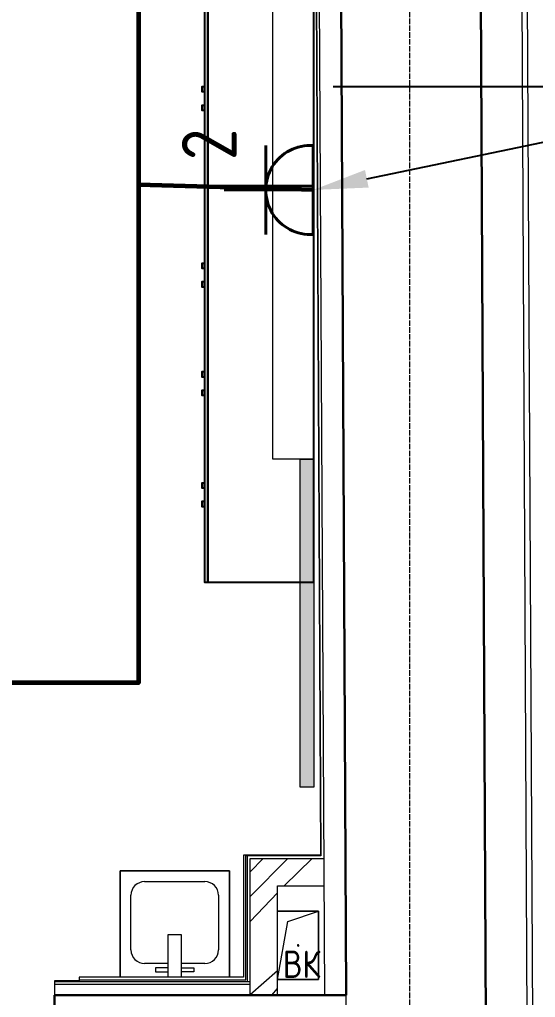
# Model space of a CAD drawing. Header units: millimetres. Extents: x -32 to 417638015, y -35 to 175284279.
# Drawn here: x 416887399 to 416889285, y 175268514 to 175272092 of the extents above; entities that cross this region are included whole.
import ezdxf
from ezdxf import colors
from ezdxf.entities.mleader import LeaderData, LeaderLine
from ezdxf.math import Vec2, Vec3

# ---------------------------------------------------------------- set-up
doc = ezdxf.new("R2010")
doc.units = ezdxf.units.MM
doc.linetypes.add('ADSK_Линия сетки', pattern=[25, 20, -2.5, 0, -2.5])
for name, color, linetype, lineweight in [('_ЭМ_гофра', 5, 'Continuous', 60), ('_ЭМ_ТХобщее_слой', 7, 'Continuous', 30), ('Аннотация', 7, 'Continuous', 18), ('Обобщенные модели', 7, 'Continuous', 18), ('Оси', 253, 'Continuous', 9), ('Сантехника', 7, 'Continuous', 18), ('Стены несущие', 7, 'Continuous', 30), ('Стены отделка', 7, 'Continuous', 30), ('Стены штриховка', 7, 'Continuous', 9), ('ШТРИХОВКА', 252, 'Continuous', 15), ('ЭМ', 5, 'Continuous', 40), ('ЭОМ_Кабель Быт. розеток', 5, 'Continuous', 30)]:
    doc.layers.add(name, color=color, linetype=linetype, lineweight=lineweight)
doc.layers.add('_ЭМ_Надписи', color=7, linetype='Continuous')
doc.layers.add('ЭОМ_Лотки рабочие', color=5, linetype='Continuous')
doc.styles.add('GOST Common_5', font='GOST_Common.ttf', dxfattribs={"width": 0.9, "height": 200})
doc.styles.add('ЭОМ', font='isocpeur.ttf', dxfattribs={"width": 0.85, "height": 250})

# ---------------------------------------------------------------- blocks, each defined once
blk = doc.blocks.new('Тх 2 этаж')
at = {"lineweight": 0, "true_color": 0x939598}
h = blk.add_hatch(color=252, dxfattribs=at)
h.dxf.hatch_style = 1
h.paths.add_polyline_path([(9024.40917027439, 35597.90841810848), (8974.40917027439, 35597.90841810848), (8974.40917027439, 36797.90841810848), (9024.40917027439, 36797.90841810848)])
at = {"color": 252, "linetype": 'Continuous', "true_color": 0x939598}
for p, q in [((8636.436664663022, 39247.90841810848), (8636.436664663022, 37797.90841810848)), ((8636.436664663022, 37797.90841810848), (8636.436664663022, 36347.90841810848))]:
    blk.add_line(p, q, dxfattribs=at)
for points in [[(9024.40917027439, 39247.90841810848), (8624.40917027439, 39247.90841810848), (8624.40917027439, 37797.90841810848), (9024.40917027439, 37797.90841810848)], [(8624.40917027439, 38142.65378508088), (8624.40917027439, 38160.03145487071), (8614.187736748485, 38160.03145487071), (8614.187736748485, 38142.65378508088)], [(8624.40917027439, 38074.97523086634), (8624.40917027439, 38092.35290065617), (8614.187736748485, 38092.35290065617), (8614.187736748485, 38074.97523086634)], [(9024.40917027439, 37797.90841810848), (8624.40917027439, 37797.90841810848), (8624.40917027439, 36347.90841810848), (9024.40917027439, 36347.90841810848)], [(8624.40917027439, 37496.56600791332), (8624.40917027439, 37513.94367770315), (8614.187736748485, 37513.94367770315), (8614.187736748485, 37496.56600791332)], [(8624.40917027439, 37428.88745369879), (8624.40917027439, 37446.26512348861), (8614.187736748485, 37446.26512348861), (8614.187736748485, 37428.88745369879)], [(8624.40917027439, 37099.67655904195), (8624.40917027439, 37117.05422883178), (8614.187736748485, 37117.05422883178), (8614.187736748485, 37099.67655904195)], [(8624.40917027439, 37031.99800482742), (8624.40917027439, 37049.37567461724), (8614.187736748485, 37049.37567461724), (8614.187736748485, 37031.99800482742)], [(8624.40917027439, 36692.65378508088), (8624.40917027439, 36710.03145487071), (8614.187736748485, 36710.03145487071), (8614.187736748485, 36692.65378508088)], [(8624.40917027439, 36624.97523086634), (8624.40917027439, 36642.35290065617), (8614.187736748485, 36642.35290065617), (8614.187736748485, 36624.97523086634)]]:
    blk.add_lwpolyline(points, close=True, dxfattribs=at)
at = {"color": 252, "linetype": 'Continuous', "lineweight": 5, "true_color": 0x939598}
blk.add_lwpolyline([(8874.409170274448, 36797.90841810848), (8874.409170274448, 38797.90841810848), (9024.40917027439, 38797.90841810848), (9024.40917027439, 36797.90841810848)], close=True, dxfattribs=at)
at = {"color": 252, "lineweight": 0, "true_color": 0x939598}
blk.add_lwpolyline([(9024.40917027439, 35597.90841810848), (8974.40917027439, 35597.90841810848), (8974.40917027439, 36797.90841810848), (9024.40917027439, 36797.90841810848), (9024.40917027439, 35597.90841810848)], dxfattribs=at)
blk = doc.blocks.new('План 2 этажа')
h = blk.add_hatch()
h.set_pattern_fill('ANSI34', color=8, scale=20)
h.set_pattern_definition([(45, (686.3573730537319, 338.699590410115), (-269.4076836320746, 269.4076836320746), []), (45, (776.1599730537273, 338.699590410115), (-269.4076836320746, 269.4076836320746), []), (45, (865.9625730537227, 338.699590410115), (-269.4076836320746, 269.4076836320746), []), (45, (955.7653730537277, 338.699590410115), (-269.4076836320746, 269.4076836320746), [])])
h.paths.add_polyline_path([(3202.251432207355, 37561.69959041009), (3371.186530328668, 37561.69959041008), (3370.6782414901, 37661.69959041015), (3102.251432207297, 37661.69959041015), (3102.251432207297, 37162.19235792871), (3202.251432207355, 37162.19235792871)])
at = {"layer": 'Обобщенные модели', "color": 8}
for p, q in [((3202.251432207355, 37468.69959041011), (3352.251432207355, 37468.69959041011)), ((3352.251432207355, 37468.69959041011), (3202.251432207355, 37468.69959041011)), ((3239.751432207348, 37431.19959041011), (3352.251432207355, 37468.69959041011)), ((3352.251432207355, 37468.69959041011), (3352.251432207355, 37218.69959041011)), ((3352.251432207355, 37218.69959041011), (3352.251432207355, 37468.69959041011)), ((3202.251432207355, 37218.69959041011), (3239.751432207348, 37431.19959041011)), ((3352.251432207355, 37218.69959041011), (3202.251432207355, 37218.69959041011)), ((3202.251432207355, 37218.69959041011), (3352.251432207355, 37218.69959041011))]:
    blk.add_line(p, q, dxfattribs=at)
for radius, start, end in [(2.500000000000002, 0, 180), (2.500000000000002, 180, 0), (2.499999999999999, 59.99999999993758, 164.9999999998042), (2.500000000000002, 195.0000000001958, 270), (2.499999999999998, 300.0000000000624, 0)]:
    blk.add_arc((3277.251432207355, 37343.69959041011), radius, start, end, dxfattribs=at)
at = {"layer": 'Оси', "color": 8, "linetype": 'ADSK_Линия сетки'}
blk.add_line((3685.922726092162, -4690.674102031652), (3685.922726092278, 44561.69804906179), dxfattribs=at)
at = {"layer": 'Сантехника', "color": 8}
for p, q in [((2626.35737305379, 37617.19235792877), (2626.35737305379, 37227.19235792871)), ((3026.35737305379, 37617.19235792877), (2626.35737305379, 37617.19235792877)), ((2626.35737305379, 37617.19235792877), (3026.35737305379, 37617.19235792877)), ((2626.35737305379, 37227.19235792871), (2626.35737305379, 37617.19235792877)), ((3026.35737305379, 37227.19235792871), (3026.35737305379, 37617.19235792877)), ((3026.35737305379, 37617.19235792877), (3026.35737305379, 37227.19235792871)), ((2716.35811106069, 37577.19309660226), (2936.357373053795, 37577.19309660226)), ((2666.35811106069, 37327.19161925941), (2666.35811106069, 37527.19309660226)), ((2986.35737305379, 37527.19309660227), (2986.35737305379, 37327.19161925941)), ((2801.357320446376, 37382.20527340383), (2801.357320446376, 37227.19235792871)), ((2851.357425661146, 37382.20527340383), (2801.357320446376, 37382.20527340383)), ((2851.357425661146, 37227.19235792871), (2851.357425661146, 37382.20527340383)), ((2801.357320446376, 37277.19161925941), (2716.35811106069, 37277.19161925941)), ((2756.357320446376, 37262.1923635681), (2756.357320446376, 37247.19236861564)), ((2801.357320446376, 37262.1923635681), (2756.357320446376, 37262.1923635681)), ((2936.357373053785, 37277.19161925941), (2851.357425661146, 37277.19161925941)), ((2851.357425661146, 37262.19235228827), (2896.35737305379, 37262.19235228827)), ((2896.35737305379, 37262.19235228827), (2896.35737305379, 37247.19233536533)), ((2756.357320446376, 37247.19236861564), (2801.357320446376, 37247.19236861564)), ((2896.35737305379, 37247.19233536533), (2851.357425661146, 37247.19233536533))]:
    blk.add_line(p, q, dxfattribs=at)
for centre, radius, start, end in [((2716.35811106069, 37527.19309660226), 49.99999999999994, 90, 180), ((2936.357373053795, 37527.19309660227), 49.99999999999496, 0, 90), ((2716.35811106069, 37327.19161925941), 50.00000000000004, 180, 270), ((2936.357373053785, 37327.19161925941), 50.00000000000545, 270, 0)]:
    blk.add_arc(centre, radius, start, end, dxfattribs=at)
at = {"layer": 'Стены несущие', "color": 8}
for p, q in [((3930.425345370197, 43615.10940824528), (3970.040697031189, 35821.24327248104)), ((3422.99376682908, 43108.505812357), (3453.218214424269, 37162.19235792871)), ((2386.35737305379, 37162.19235792871), (3453.218214424211, 37162.19235792871)), ((2386.35737305379, 37162.19235792871), (2386.35737305379, 36852.19235792874))]:
    blk.add_line(p, q, dxfattribs=at)
at = {"layer": 'Стены отделка', "color": 8, "lineweight": 9}
for p, q in [((4099.569204883825, 43783.9772735414), (4140.038501034549, 35822.1073523446)), ((3342.994800239161, 43108.09918653886), (3373.219247834291, 37161.7857321106)), ((3331.944915701402, 42921.14436800215), (3358.61709181586, 37673.69959041015)), ((3358.61709181586, 37673.69959041015), (3077.251432207355, 37673.69959041015)), ((3077.251432207355, 37673.69959041015), (3077.251432207355, 37227.19235792871)), ((3102.251432207297, 37661.69959041015), (3370.678241490095, 37661.69959041015)), ((3102.251432207297, 37162.19235792871), (3102.251432207297, 37661.69959041015)), ((3202.251432207355, 37162.19235792871), (3202.251432207355, 37561.69959041009)), ((3202.251432207355, 37561.69959041009), (3371.186530328647, 37561.69959041008)), ((2477.251432207355, 37214.19235792877), (2386.35737305379, 37214.19235792877)), ((2386.35737305379, 37214.19235792877), (2386.35737305379, 37162.19235792871)), ((3077.251432207355, 37227.19235792871), (2477.251432207355, 37227.19235792871)), ((2477.251432207355, 37227.19235792871), (2477.251432207355, 37214.19235792877)), ((2386.35737305379, 37202.19235792877), (2392.798338300025, 37202.19235792877)), ((2537.251432207355, 37202.1923579287), (3102.251432207297, 37202.19235792874)), ((3373.219247834291, 37161.7857321106), (3453.218214424094, 37162.19235792871))]:
    blk.add_line(p, q, dxfattribs=at)
at = {"layer": 'Стены штриховка', "color": 8}
for p, q in [((4079.669927293959, 43764.11046585952), (4120.038759387098, 35822.00569589007)), ((3333.934775760223, 42923.14436800215), (3360.62728342833, 37671.69959041012)), ((3086.251432207297, 37218.1923579287), (3086.251432207297, 37673.69959041015)), ((3360.62728342833, 37671.69959041011), (3086.251432207297, 37671.69959041011)), ((3092.251432207355, 37212.19235792873), (3092.251432207355, 37671.69959041012)), ((2477.251432207355, 37218.19235792877), (3086.251432207413, 37218.19235792877)), ((2477.251432207355, 37212.1923579288), (2477.251432207355, 37214.19235792877)), ((2386.35737305379, 37212.1923579288), (3102.251432207297, 37212.19235792873)), ((2392.798338300025, 37202.19235792877), (2537.251432207355, 37202.19235792877)), ((3455.14964991936, 36782.20457369148), (3453.218214424211, 37162.19235792871))]:
    blk.add_line(p, q, dxfattribs=at)
at = {"layer": 'ЭОМ_Лотки рабочие'}
blk.add_blockref('Тх 2 этаж', (-5689.424382357276, 2325.175952200887), dxfattribs=at)
at = {"layer": 'Аннотация', "color": 8, "insert": (3221.001432207355, 37324.94959041011), "char_height": 100, "width": 156.348, "attachment_point": 1, "line_spacing_factor": 1.022765581104984, "style": 'GOST Common_5'}
blk.add_mtext('\\pxt3.6,7.2,10.8,14.4,18,21.6,25.2,28.8,32.4,36,39.6,43.2,46.8,50.4,54,57.6,61.2,64.8,68.4,72,75.6,79.2,82.8,86.4,90,93.6,97.2,100.8,104.4,108,111.6,115.2;{ВК}', dxfattribs=at)
blk = doc.blocks.new('_ЭМ_ТХ2_2ЭТАЖнов')
at = {"color": 252, "linetype": 'Continuous', "true_color": 0x939598}
for p, q in [((8761.089556214021, 41239.38477989966), (8761.089556214021, 39789.38477989966)), ((8761.089556214021, 39789.38477989966), (8761.089556214021, 38339.38477989966))]:
    blk.add_line(p, q, dxfattribs=at)
blk = doc.blocks.new('2м розетка IP20')
at = {"layer": 'ЭМ', "color": 5}
for p, q in [((-494124.5288989447, -357092.425935962), (-494124.5288989448, -356766.4727110532)), ((-494287.2610558264, -356918.8899185207), (-493961.7967420437, -356918.8899185208)), ((-494287.2610558359, -357092.4259359619), (-493961.7967420536, -357092.425935962))]:
    blk.add_line(p, q, dxfattribs=at)
blk.add_arc((-494124.5288989448, -357081.9583842801), 163.0684657580474, 356.3195877733476, 183.6804122266523, dxfattribs=at)
at = {"layer": 'ЭОМ_Кабель Быт. розеток', "color": 7, "insert": (-494016.0561024608, -356612.1914261652), "char_height": 200, "attachment_point": 1, "style": 'ЭОМ'}
blk.add_mtext_dynamic_manual_height_columns('2', width=91.25622940808535, gutter_width=1250, heights=[0], dxfattribs=at)

msp = doc.modelspace()

# ---------------------------------------------------------------- block references
at = {"layer": 'ШТРИХОВКА'}
msp.add_blockref('План 2 этажа', (416885140.0062945, 175231360.8653707), dxfattribs=at)

# ---------------------------------------------------------------- next in the draw order: linework, layer by layer
at = {"layer": '_ЭМ_гофра', "linetype": 'ByBlock'}
for points in [[(416887834.0524559, 175273488.6146059), (416887834.0524559, 175269665.5407782), (416886856.8949825, 175269665.5407782)], [(416888472.6469583, 175271469.0556515), (416887834.0524559, 175271487.4048487)]]:
    msp.add_lwpolyline(points, dxfattribs=at)

# ---------------------------------------------------------------- next in the draw order: block references
at = {"layer": '_ЭМ_ТХобщее_слой', "lineweight": 50}
msp.add_blockref('_ЭМ_ТХ2_2ЭТАЖнов', (416879325.9290206, 175231694.5649611), dxfattribs=at)
at = {"layer": 'ЭОМ_Кабель Быт. розеток', "rotation": 89.99999999999999}
msp.add_blockref('2м розетка IP20', (416531380.2210223, 175765593.5845504), dxfattribs=at)

# ---------------------------------------------------------------- next in the draw order: leaders
at = {"layer": '_ЭМ_Надписи', "color": 7, "ltscale": 5}
ml = msp.add_multileader_mtext('Standard', dxfattribs=at)
ml.set_content('{\\fGOST Common|b0|i0|c204|p34;\\W0.9;\\C256;2ЩРС-1\\fISOCPEUR|b0|i0|c204|p34;\\W0.85; Гр.1\\Ph=2.0м\\P\\W1;\\C0;Итер. у-во}', color=1, style='ЭОМ')
ml.set_leader_properties()
ml.build(insert=Vec2(0, 0))
ml.multileader.update_dxf_attribs({"text_left_attachment_type": 6, "text_right_attachment_type": 6, "dogleg_length": 0, "arrow_head_size": 200})
ctx = ml.context
ctx.base_point, ctx.char_height, ctx.arrow_head_size, ctx.landing_gap_size, ctx.plane_origin = Vec3(416890283.4723799, 175271846.1306457), 250, 200, 0, Vec3(416877324.9881805, 175279035.6121513)
ctx.left_attachment, ctx.right_attachment = 6, 6
notes = []
notes.append((ctx, [(0, (1, 1, 0), (416890283.4723799, 175271846.1306457), (1, 0), 0, [(0, [(416888472.6469583, 175271469.0556515)], 0, [])])]))
ctx.mtext.insert, ctx.mtext.width, ctx.mtext.flow_direction = Vec3(416890283.4723799, 175272171.1306457), 2879.262652535923, 5
for ctx, leaders in notes:
    for number, flags, end, landing, length, lines in leaders:
        leader = LeaderData()
        leader.index, (leader.has_last_leader_line, leader.has_dogleg_vector, leader.attachment_direction) = number, flags
        leader.last_leader_point, leader.dogleg_vector, leader.dogleg_length = Vec3(end), Vec3(landing), length
        for number, points, colour, breaks in lines:
            line = LeaderLine()
            line.index, line.vertices, line.color, line.breaks = number, Vec3.list(points), colors.encode_raw_color(colour), breaks
            leader.lines.append(line)
        ctx.leaders.append(leader)

doc.saveas('drawing.dxf')
